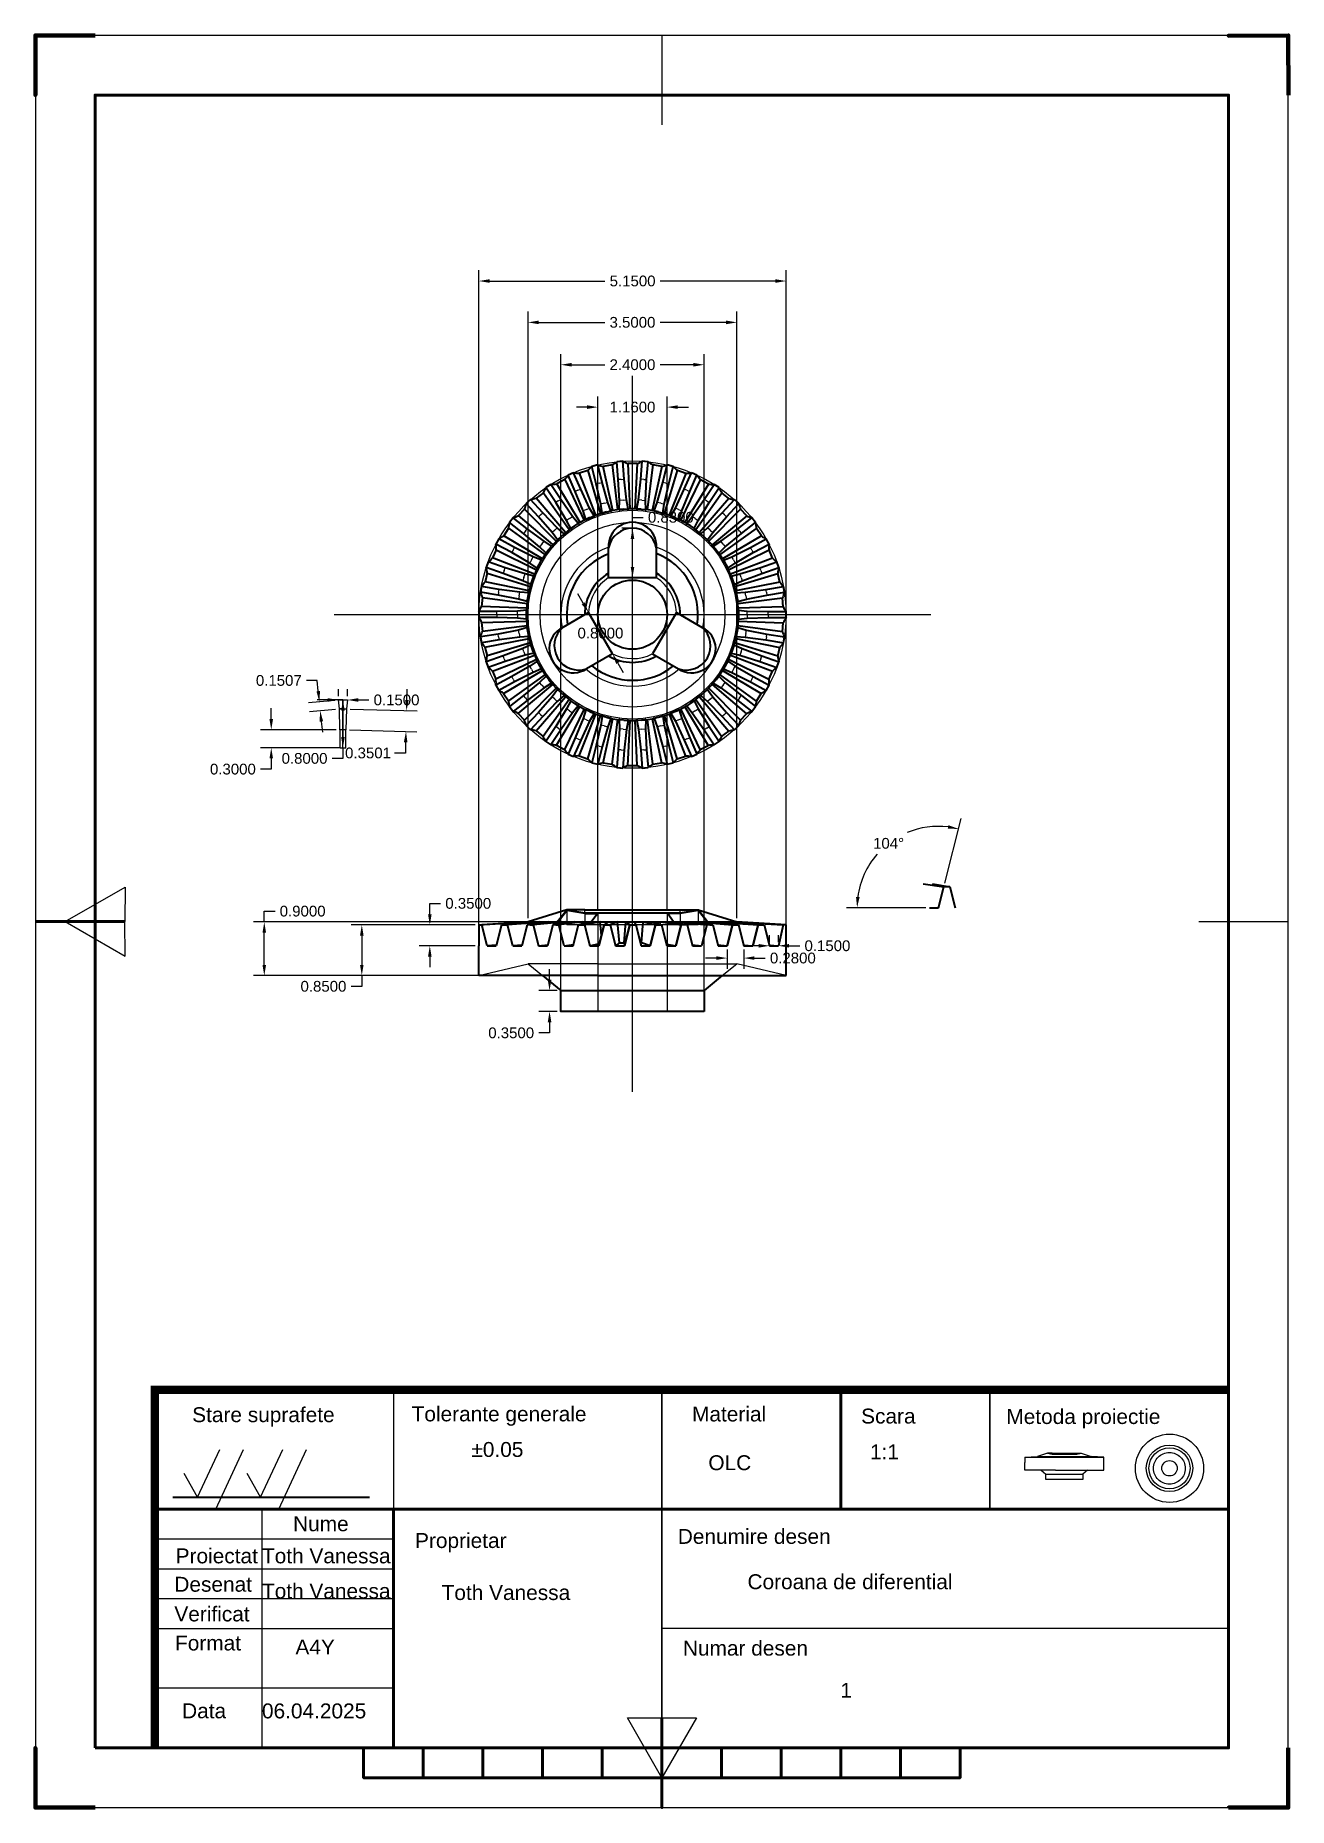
# Model space of a CAD drawing. Header units: millimetres. Extents: x 22 to 2328, y 8 to 857.
# Drawn here: x 2306.99 to 2328, y 827.01 to 856.71 of the extents above; entities outside this region: 1.
import ezdxf

# ---------------------------------------------------------------- set-up
doc = ezdxf.new("R2010")
doc.units = ezdxf.units.MM
doc.linetypes.add('ACAD_ISO10W100', pattern=[18, 12, -3, 0, -3])
doc.linetypes.add('DASHED', pattern=[19.05, 12.7, -6.35])
doc.styles.get("Standard").update_dxf_attribs({"font": 'Arial.ttf'})
doc.dimstyles.get("Standard").update_dxf_attribs({"dimtxt": 0.18, "dimasz": 0.18, "dimexe": 0.18, "dimexo": 0.0625, "dimgap": 0.09, "dimtad": 0, "dimtih": 1, "dimtoh": 1, "dimdec": 4, "dimzin": 0, "dimdsep": 46, "dimtxsty": 'Standard', "dimcen": 0.09, "dimadec": 0, "dimazin": 0, "dimtfac": 1, "dimtdec": 4, "dimtofl": 0, "dimtmove": 0, "dimatfit": 3, "dimfxl": 1, "dimtolj": 1, "dimtzin": 0, "dimarcsym": 0})

# ---------------------------------------------------------------- blocks, each defined once
blk = doc.blocks.new('*U6')
at = {"linetype": 'Continuous', "lineweight": 35, "transparency": 33554687}
for p, q in [((-2.55, 0.05), (-2.55, -0.05)), ((-2.25, 0.05), (-2.55, 0.05)), ((-1.9, 0.06), (-2.25, 0.05)), ((-1.75, 0.075), (-1.9, 0.06)), ((-1.75, -0.075), (-1.75, 0.075)), ((-2.25, -0.05), (-2.55, -0.05)), ((-1.9, -0.06), (-2.25, -0.05)), ((-1.75, -0.075), (-1.9, -0.06)), ((-1.75, 0), (-1.75, -0.075))]:
    blk.add_line(p, q, dxfattribs=at)
at = {"linetype": 'Continuous', "lineweight": 13, "transparency": 33554585}
for p, q in [((-2.25, 0), (-2.25, 0.05)), ((-1.9, 0), (-1.9, 0.06)), ((-2.25, 0), (-2.25, -0.05)), ((-1.9, 0), (-1.9, -0.06))]:
    blk.add_line(p, q, dxfattribs=at)
at = {"linetype": 'Continuous', "lineweight": 13, "transparency": 33554623}
for p, q in [((-1.75, 0.075), (-1.725, 0.075)), ((-1.75, -0.075), (-1.725, -0.075))]:
    blk.add_line(p, q, dxfattribs=at)
at = {"lineweight": 13, "transparency": 33554687}
for p, q in [((-2.55, -0.05), (-2.55, 0)), ((-2.55, 0), (-2.55, 0)), ((-2.25, -0.05), (-2.55, -0.05))]:
    blk.add_line(p, q, dxfattribs=at)
at = {"linetype": 'Continuous', "lineweight": 35, "transparency": 33554559}
for p, q in [((-2.503, -0.132), (-1.747, -0.107)), ((-1.741, -0.186), (-2.491, -0.282))]:
    blk.add_line(p, q, dxfattribs=at)
at = {"linetype": 'Continuous', "lineweight": 35, "transparency": 33554623}
blk.add_line((-2.503, -0.132), (-2.491, -0.282), dxfattribs=at)
at = {"lineweight": 35, "transparency": 33554687}
blk.add_line((-1.75, -0.075), (-1.738, -0.218), dxfattribs=at)
at = {"linetype": 'Continuous', "lineweight": 35, "transparency": 33554623}
for centre, radius, start, end in [((-2.981, -0.349), 0.525, 24.3688, 34.6978), ((-3.319, -0.048), 0.86, 337.6804, 344.222)]:
    blk.add_arc(centre, radius, start, end, dxfattribs=at)
blk = doc.blocks.new('*U7')
at = {"color": 0, "linetype": 'ByBlock', "lineweight": -2, "transparency": 16777216}
for p, rotation in [((2347.994, 855.024, -0.3), 284.2105263157881), ((2347.998, 855.025, -0.3), 274.7368421052618), ((2348.002, 855.025, -0.3), 265.2631578947355), ((2348.006, 855.024, -0.3), 255.7894736842092), ((2348.01, 855.023, -0.3), 246.315789473683), ((2347.986, 855.021, -0.3), 303.1578947368405), ((2347.99, 855.023, -0.3), 293.6842105263143), ((2348.014, 855.021, -0.3), 236.8421052631568), ((2348.017, 855.018, -0.3), 227.3684210526304), ((2347.983, 855.018, -0.3), 312.6315789473668), ((2348.02, 855.015, -0.3), 217.8947368421042), ((2347.98, 855.015, -0.3), 322.105263157893), ((2348.022, 855.012, -0.3), 208.4210526315779), ((2347.978, 855.012, -0.3), 331.5789473684193), ((2348.024, 855.008, -0.3), 198.9473684210517), ((2347.976, 855.008, -0.3), 341.0526315789456), ((2348.025, 855.004, -0.3), 189.4736842105254), ((2347.975, 855.004, -0.3), 350.5263157894718), ((2348.025, 855, -0.3), 180), ((2348.025, 854.996, -0.3), 170.526315789473), ((2347.975, 854.996, -0.3), 9.473684210526296), ((2348.024, 854.992, -0.3), 161.0526315789467), ((2347.976, 854.992, -0.3), 18.94736842105264), ((2348.022, 854.988, -0.3), 151.5789473684204), ((2347.978, 854.988, -0.3), 28.4210526315789), ((2348.02, 854.985, -0.3), 142.1052631578941), ((2347.98, 854.985, -0.3), 37.89473684210521), ((2348.017, 854.982, -0.3), 132.6315789473679), ((2347.983, 854.982, -0.3), 47.36842105263154), ((2348.014, 854.979, -0.3), 123.1578947368416), ((2347.986, 854.979, -0.3), 56.8421052631578), ((2347.99, 854.977, -0.3), 66.31578947368409), ((2347.994, 854.976, -0.3), 75.78947368421031), ((2348.002, 854.975, -0.3), 94.7368421052629), ((2348.006, 854.976, -0.3), 104.2105263157891), ((2348.01, 854.977, -0.3), 113.6842105263153), ((2347.998, 854.975, -0.3), 85.26315789473661)]:
    blk.add_blockref('*U6', p, dxfattribs=dict(at, rotation=rotation))
blk.add_blockref('*U6', (2347.975, 855, -0.3), dxfattribs=at)
blk = doc.blocks.new('*U8')
at = {"linetype": 'Continuous', "lineweight": 35, "transparency": 33554687}
for p, q in [((-0.4, -0.515), (-0.4, -0.015)), ((0.4, -0.515), (0.4, -0.015)), ((-0.4, -0.515), (0.4, -0.515))]:
    blk.add_line(p, q, dxfattribs=at)
for centre, radius, start, end in [((0, 0.013), 0.401, 355.9545, 184.0455), ((0, -0.092), 0.407, 10.9507, 169.0493), ((-0.012, -1.132), 1.089, 110.8968, 188.907), ((0, -1.135), 0.8, 120, 180)]:
    blk.add_arc(centre, radius, start, end, dxfattribs=at)
at = {"linetype": 'Continuous', "lineweight": 13, "transparency": 33554687}
blk.add_arc((0, -1.135), 0.738, 122.8285, 176.7509, dxfattribs=at)
blk = doc.blocks.new('*U9')
at = {"color": 0, "linetype": 'ByBlock', "lineweight": -2, "transparency": 16777216}
blk.add_blockref('*U8', (2318, 847.135), dxfattribs=at)
for p, rotation in [((2318.983, 845.433), 239.9999999999999), ((2317.017, 845.433), 120)]:
    blk.add_blockref('*U8', p, dxfattribs=dict(at, rotation=rotation))
blk = doc.blocks.new('*D28')
at = {"color": 0, "linetype": 'Continuous', "lineweight": -2, "transparency": 16777216}
for p, q in [((2314.425, 841.013), (2314.425, 852.771)), ((2319.575, 841.013), (2319.575, 852.771)), ((2314.605, 852.591), (2316.539, 852.591)), ((2319.395, 852.591), (2317.465, 852.591))]:
    blk.add_line(p, q, dxfattribs=at)
at = {"color": 0, "linetype": 'Continuous', "lineweight": 13, "transparency": 16777216}
for points in [[(2314.605, 852.621), (2314.605, 852.561), (2314.425, 852.591)], [(2319.395, 852.621), (2319.395, 852.561), (2319.575, 852.591)]]:
    blk.add_solid(points, dxfattribs=at)
at = {"layer": 'Defpoints', "color": 0, "linetype": 'Continuous', "lineweight": 13, "transparency": 16777216}
for p in [(2319.575, 852.591), (2314.425, 840.95), (2319.575, 840.95)]:
    blk.add_point(p, dxfattribs=at)
at = {"color": 0, "linetype": 'Continuous', "lineweight": 13, "transparency": 16777216, "insert": (2317.002, 852.591), "char_height": 0.18, "attachment_point": 5}
blk.add_mtext('\\A1;5.1500', dxfattribs=at)
blk = doc.blocks.new('*D29')
at = {"color": 0, "linetype": 'Continuous', "lineweight": -2, "transparency": 16777216}
for p, q in [((2315.8, 840.413), (2315.8, 851.368)), ((2318.2, 840.413), (2318.2, 851.368)), ((2315.98, 851.188), (2316.535, 851.188)), ((2318.02, 851.188), (2317.465, 851.188))]:
    blk.add_line(p, q, dxfattribs=at)
at = {"color": 0, "linetype": 'Continuous', "lineweight": 13, "transparency": 16777216}
for points in [[(2315.98, 851.218), (2315.98, 851.158), (2315.8, 851.188)], [(2318.02, 851.218), (2318.02, 851.158), (2318.2, 851.188)]]:
    blk.add_solid(points, dxfattribs=at)
at = {"layer": 'Defpoints', "color": 0, "linetype": 'Continuous', "lineweight": 13, "transparency": 16777216}
for p in [(2318.2, 851.188), (2315.8, 840.35), (2318.2, 840.35)]:
    blk.add_point(p, dxfattribs=at)
at = {"color": 0, "linetype": 'Continuous', "lineweight": 13, "transparency": 16777216, "insert": (2317, 851.188), "char_height": 0.18, "attachment_point": 5}
blk.add_mtext('\\A1;2.4000', dxfattribs=at)
blk = doc.blocks.new('*D30')
at = {"color": 0, "linetype": 'Continuous', "lineweight": -2, "transparency": 16777216}
for p, q in [((2315.61, 840.88), (2315.61, 841.06)), ((2315.738, 840.7), (2315.43, 840.7)), ((2315.738, 840.35), (2315.43, 840.35)), ((2315.61, 839.99), (2315.43, 839.99)), ((2315.61, 840.17), (2315.61, 839.99))]:
    blk.add_line(p, q, dxfattribs=at)
at = {"color": 0, "linetype": 'Continuous', "lineweight": 13, "transparency": 16777216}
for points in [[(2315.58, 840.88), (2315.64, 840.88), (2315.61, 840.7)], [(2315.58, 840.17), (2315.64, 840.17), (2315.61, 840.35)]]:
    blk.add_solid(points, dxfattribs=at)
at = {"layer": 'Defpoints', "color": 0, "linetype": 'Continuous', "lineweight": 13, "transparency": 16777216}
for p in [(2315.8, 840.7), (2315.61, 840.35), (2315.8, 840.35)]:
    blk.add_point(p, dxfattribs=at)
at = {"color": 0, "linetype": 'Continuous', "lineweight": 13, "transparency": 16777216, "insert": (2314.967, 839.99), "char_height": 0.18, "attachment_point": 5}
blk.add_mtext('\\A1;0.3500', dxfattribs=at)
blk = doc.blocks.new('*D32')
at = {"color": 0, "linetype": 'Continuous', "lineweight": -2, "transparency": 16777216}
for p, q in [((2314.363, 841.8), (2312.283, 841.8)), ((2312.463, 841.62), (2312.463, 841.13)), ((2314.363, 840.95), (2312.283, 840.95)), ((2312.463, 840.95), (2312.463, 840.77)), ((2312.463, 840.77), (2312.283, 840.77))]:
    blk.add_line(p, q, dxfattribs=at)
at = {"color": 0, "linetype": 'Continuous', "lineweight": 13, "transparency": 16777216}
for points in [[(2312.433, 841.62), (2312.493, 841.62), (2312.463, 841.8)], [(2312.433, 841.13), (2312.493, 841.13), (2312.463, 840.95)]]:
    blk.add_solid(points, dxfattribs=at)
at = {"layer": 'Defpoints', "color": 0, "linetype": 'Continuous', "lineweight": 13, "transparency": 16777216}
for p in [(2314.425, 841.8), (2312.463, 840.95), (2314.425, 840.95)]:
    blk.add_point(p, dxfattribs=at)
at = {"color": 0, "linetype": 'Continuous', "lineweight": 13, "transparency": 16777216, "insert": (2311.82, 840.77), "char_height": 0.18, "attachment_point": 5}
blk.add_mtext('\\A1;0.8500', dxfattribs=at)
blk = doc.blocks.new('*D33')
at = {"color": 0, "linetype": 'Continuous', "lineweight": -2, "transparency": 16777216}
for p, q in [((2310.828, 841.85), (2310.828, 842.03)), ((2310.828, 842.03), (2311.008, 842.03)), ((2316.358, 841.85), (2310.648, 841.85)), ((2310.828, 841.13), (2310.828, 841.67)), ((2316.358, 840.95), (2310.648, 840.95))]:
    blk.add_line(p, q, dxfattribs=at)
at = {"color": 0, "linetype": 'Continuous', "lineweight": 13, "transparency": 16777216}
for points in [[(2310.798, 841.67), (2310.858, 841.67), (2310.828, 841.85)], [(2310.798, 841.13), (2310.858, 841.13), (2310.828, 840.95)]]:
    blk.add_solid(points, dxfattribs=at)
at = {"layer": 'Defpoints', "color": 0, "linetype": 'Continuous', "lineweight": 13, "transparency": 16777216}
for p in [(2310.828, 841.85), (2316.42, 841.85), (2316.42, 840.95)]:
    blk.add_point(p, dxfattribs=at)
at = {"color": 0, "linetype": 'Continuous', "lineweight": 13, "transparency": 16777216, "insert": (2311.471, 842.03), "char_height": 0.18, "attachment_point": 5}
blk.add_mtext('\\A1;0.9000', dxfattribs=at)
blk = doc.blocks.new('*D34')
at = {"color": 0, "linetype": 'Continuous', "lineweight": -2, "transparency": 16777216}
for p, q in [((2316.42, 842.063), (2316.42, 850.658)), ((2317.58, 842.063), (2317.58, 850.658)), ((2316.24, 850.478), (2316.06, 850.478)), ((2317.76, 850.478), (2317.94, 850.478))]:
    blk.add_line(p, q, dxfattribs=at)
at = {"color": 0, "linetype": 'Continuous', "lineweight": 13, "transparency": 16777216}
for points in [[(2316.24, 850.508), (2316.24, 850.448), (2316.42, 850.478)], [(2317.76, 850.508), (2317.76, 850.448), (2317.58, 850.478)]]:
    blk.add_solid(points, dxfattribs=at)
at = {"layer": 'Defpoints', "color": 0, "linetype": 'Continuous', "lineweight": 13, "transparency": 16777216}
for p in [(2317.58, 850.478), (2316.42, 842), (2317.58, 842)]:
    blk.add_point(p, dxfattribs=at)
at = {"color": 0, "linetype": 'Continuous', "lineweight": 13, "transparency": 16777216, "insert": (2317, 850.478), "char_height": 0.18, "attachment_point": 5}
blk.add_mtext('\\A1;1.1600', dxfattribs=at)
blk = doc.blocks.new('*D47')
at = {"color": 0, "linetype": 'Continuous', "lineweight": -2, "transparency": 16777216}
for p, q in [((2315.25, 841.913), (2315.25, 852.078)), ((2315.43, 851.898), (2316.537, 851.898)), ((2318.57, 851.898), (2317.463, 851.898)), ((2318.75, 841.913), (2318.75, 852.078))]:
    blk.add_line(p, q, dxfattribs=at)
at = {"color": 0, "linetype": 'Continuous', "lineweight": 13, "transparency": 16777216}
for points in [[(2315.43, 851.928), (2315.43, 851.868), (2315.25, 851.898)], [(2318.57, 851.928), (2318.57, 851.868), (2318.75, 851.898)]]:
    blk.add_solid(points, dxfattribs=at)
at = {"layer": 'Defpoints', "color": 0, "linetype": 'Continuous', "lineweight": 13, "transparency": 16777216}
for p in [(2318.75, 851.898), (2315.25, 841.85), (2318.75, 841.85)]:
    blk.add_point(p, dxfattribs=at)
at = {"color": 0, "linetype": 'Continuous', "lineweight": 13, "transparency": 16777216, "insert": (2317, 851.898), "char_height": 0.18, "attachment_point": 5}
blk.add_mtext('\\A1;3.5000', dxfattribs=at)
blk = doc.blocks.new('*D48')
at = {"color": 0, "linetype": 'Continuous', "lineweight": -2, "transparency": 16777216}
for p, q in [((2319.115, 841.45), (2318.935, 841.45)), ((2319.295, 841.513), (2319.295, 841.63)), ((2319.445, 841.513), (2319.445, 841.63)), ((2319.625, 841.45), (2319.805, 841.45))]:
    blk.add_line(p, q, dxfattribs=at)
at = {"color": 0, "linetype": 'Continuous', "lineweight": 13, "transparency": 16777216}
for points in [[(2319.115, 841.48), (2319.115, 841.42), (2319.295, 841.45)], [(2319.625, 841.48), (2319.625, 841.42), (2319.445, 841.45)]]:
    blk.add_solid(points, dxfattribs=at)
at = {"layer": 'Defpoints', "color": 0, "linetype": 'Continuous', "lineweight": 13, "transparency": 16777216}
for p in [(2319.295, 841.45), (2319.445, 841.45), (2319.445, 841.45)]:
    blk.add_point(p, dxfattribs=at)
at = {"color": 0, "linetype": 'Continuous', "lineweight": 13, "transparency": 16777216, "insert": (2320.268, 841.45), "char_height": 0.18, "attachment_point": 5}
blk.add_mtext('\\A1;0.1500', dxfattribs=at)
blk = doc.blocks.new('*D50')
at = {"color": 0, "linetype": 'Continuous', "lineweight": -2, "transparency": 16777216}
for p, q in [((2318.405, 841.244), (2318.225, 841.244)), ((2318.585, 841.388), (2318.585, 841.064)), ((2318.865, 841.388), (2318.865, 841.064)), ((2319.045, 841.244), (2319.225, 841.244))]:
    blk.add_line(p, q, dxfattribs=at)
at = {"color": 0, "linetype": 'Continuous', "lineweight": 13, "transparency": 16777216}
for points in [[(2318.405, 841.274), (2318.405, 841.214), (2318.585, 841.244)], [(2319.045, 841.274), (2319.045, 841.214), (2318.865, 841.244)]]:
    blk.add_solid(points, dxfattribs=at)
at = {"layer": 'Defpoints', "color": 0, "linetype": 'Continuous', "lineweight": 13, "transparency": 16777216}
for p in [(2318.585, 841.45), (2318.865, 841.45), (2318.865, 841.244)]:
    blk.add_point(p, dxfattribs=at)
at = {"color": 0, "linetype": 'Continuous', "lineweight": 13, "transparency": 16777216, "insert": (2319.688, 841.244), "char_height": 0.18, "attachment_point": 5}
blk.add_mtext('\\A1;0.2800', dxfattribs=at)
blk = doc.blocks.new('*D51')
at = {"color": 0, "linetype": 'Continuous', "lineweight": -2, "transparency": 16777216}
for p, q in [((2313.603, 841.98), (2313.603, 842.16)), ((2313.603, 842.16), (2313.783, 842.16)), ((2314.363, 841.8), (2313.423, 841.8)), ((2314.363, 841.45), (2313.423, 841.45)), ((2313.603, 841.27), (2313.603, 841.09))]:
    blk.add_line(p, q, dxfattribs=at)
at = {"color": 0, "linetype": 'Continuous', "lineweight": 13, "transparency": 16777216}
for points in [[(2313.573, 841.98), (2313.633, 841.98), (2313.603, 841.8)], [(2313.573, 841.27), (2313.633, 841.27), (2313.603, 841.45)]]:
    blk.add_solid(points, dxfattribs=at)
at = {"layer": 'Defpoints', "color": 0, "linetype": 'Continuous', "lineweight": 13, "transparency": 16777216}
for p in [(2313.603, 841.8), (2314.425, 841.8), (2314.425, 841.45)]:
    blk.add_point(p, dxfattribs=at)
at = {"color": 0, "linetype": 'Continuous', "lineweight": 13, "transparency": 16777216, "insert": (2314.247, 842.16), "char_height": 0.18, "attachment_point": 5}
blk.add_mtext('\\A1;0.3500', dxfattribs=at)
blk = doc.blocks.new('*D59')
at = {"color": 0, "linetype": 'Continuous', "lineweight": -2, "transparency": 16777216}
for p, q in [((2322.233, 842.499), (2322.512, 843.583)), ((2321.915, 842.089), (2320.585, 842.089))]:
    blk.add_line(p, q, dxfattribs=at)
for start, end in [(83.1519, 112.5217), (138.9439, 172.4273)]:
    blk.add_arc((2322.128, 842.089), 1.363, start, end, dxfattribs=at)
at = {"color": 0, "linetype": 'Continuous', "lineweight": 13, "transparency": 16777216}
for points in [[(2322.296, 843.471), (2322.285, 843.412), (2322.467, 843.409)], [(2320.807, 842.266), (2320.747, 842.27), (2320.765, 842.089)]]:
    blk.add_solid(points, dxfattribs=at)
at = {"layer": 'Defpoints', "color": 0, "linetype": 'Continuous', "lineweight": 13, "transparency": 16777216}
for p in [(2321.653, 843.366), (2322.218, 842.439, -5.778), (2321.978, 842.089), (2322.128, 842.089), (2322.128, 842.089)]:
    blk.add_point(p, dxfattribs=at)
at = {"color": 0, "linetype": 'Continuous', "lineweight": 13, "transparency": 16777216, "insert": (2321.293, 843.166), "char_height": 0.18, "attachment_point": 5}
blk.add_mtext('\\A1;104°', dxfattribs=at)
blk = doc.blocks.new('*D60')
at = {"color": 0, "linetype": 'Continuous', "lineweight": -2, "transparency": 16777216}
for p, q in [((2316.173, 847.192), (2316.083, 847.348)), ((2316.209, 847.005), (2316.107, 846.946)), ((2316.609, 846.312), (2316.507, 846.254)), ((2316.753, 846.188), (2316.843, 846.032))]:
    blk.add_line(p, q, dxfattribs=at)
at = {"color": 0, "linetype": 'Continuous', "lineweight": 13, "transparency": 16777216}
for points in [[(2316.199, 847.207), (2316.147, 847.177), (2316.263, 847.036)], [(2316.779, 846.203), (2316.727, 846.173), (2316.663, 846.344)]]:
    blk.add_solid(points, dxfattribs=at)
at = {"layer": 'Defpoints', "color": 0, "linetype": 'Continuous', "lineweight": 13, "transparency": 16777216}
for p in [(2316.263, 847.036), (2316.263, 847.036), (2316.663, 846.344)]:
    blk.add_point(p, dxfattribs=at)
at = {"color": 0, "linetype": 'Continuous', "lineweight": 13, "transparency": 16777216, "insert": (2316.463, 846.69), "char_height": 0.18, "attachment_point": 5}
blk.add_mtext('\\A1;0.8000', dxfattribs=at)
blk = doc.blocks.new('*D61')
at = {"color": 0, "linetype": 'Continuous', "lineweight": -2, "transparency": 16777216}
for p, q in [((2317, 848.45), (2317, 848.63)), ((2317, 848.63), (2317.18, 848.63)), ((2316.937, 848.45), (2316.82, 848.45)), ((2317, 847.8), (2317, 848.27)), ((2316.937, 847.62), (2316.82, 847.62))]:
    blk.add_line(p, q, dxfattribs=at)
at = {"color": 0, "linetype": 'Continuous', "lineweight": 13, "transparency": 16777216}
for points in [[(2316.97, 848.27), (2317.03, 848.27), (2317, 848.45)], [(2316.97, 847.8), (2317.03, 847.8), (2317, 847.62)]]:
    blk.add_solid(points, dxfattribs=at)
at = {"layer": 'Defpoints', "color": 0, "linetype": 'Continuous', "lineweight": 13, "transparency": 16777216}
for p in [(2317, 848.45), (2317, 848.45), (2317, 847.62)]:
    blk.add_point(p, dxfattribs=at)
at = {"color": 0, "linetype": 'Continuous', "lineweight": 13, "transparency": 16777216, "insert": (2317.643, 848.63), "char_height": 0.18, "attachment_point": 5}
blk.add_mtext('\\A1;0.8300', dxfattribs=at)
blk = doc.blocks.new('*D64')
at = {"color": 0, "linetype": 'Continuous', "lineweight": -2, "transparency": 16777216}
for p, q in [((2311.892, 845.57), (2311.712, 845.57)), ((2312.072, 845.632), (2312.072, 845.75)), ((2312.222, 845.632), (2312.222, 845.75)), ((2312.402, 845.57), (2312.582, 845.57))]:
    blk.add_line(p, q, dxfattribs=at)
at = {"color": 0, "linetype": 'Continuous', "lineweight": 13, "transparency": 16777216}
for points in [[(2311.892, 845.6), (2311.892, 845.54), (2312.072, 845.57)], [(2312.402, 845.6), (2312.402, 845.54), (2312.222, 845.57)]]:
    blk.add_solid(points, dxfattribs=at)
at = {"layer": 'Defpoints', "color": 0, "linetype": 'Continuous', "lineweight": 13, "transparency": 16777216}
for p in [(2312.072, 845.57), (2312.222, 845.57), (2312.222, 845.57)]:
    blk.add_point(p, dxfattribs=at)
at = {"color": 0, "linetype": 'Continuous', "lineweight": 13, "transparency": 16777216, "insert": (2313.045, 845.57), "char_height": 0.18, "attachment_point": 5}
blk.add_mtext('\\A1;0.1500', dxfattribs=at)
blk = doc.blocks.new('*D65')
at = {"color": 0, "linetype": 'Continuous', "lineweight": -2, "transparency": 16777216}
for p, q in [((2312.084, 845.57), (2311.967, 845.57)), ((2312.147, 845.39), (2312.147, 844.95)), ((2312.084, 844.77), (2311.967, 844.77)), ((2312.147, 844.77), (2312.147, 844.59)), ((2312.147, 844.59), (2311.967, 844.59))]:
    blk.add_line(p, q, dxfattribs=at)
at = {"color": 0, "linetype": 'Continuous', "lineweight": 13, "transparency": 16777216}
for points in [[(2312.117, 845.39), (2312.177, 845.39), (2312.147, 845.57)], [(2312.117, 844.95), (2312.177, 844.95), (2312.147, 844.77)]]:
    blk.add_solid(points, dxfattribs=at)
at = {"layer": 'Defpoints', "color": 0, "linetype": 'Continuous', "lineweight": 13, "transparency": 16777216}
for p in [(2312.147, 845.57), (2312.147, 844.77), (2312.147, 844.77)]:
    blk.add_point(p, dxfattribs=at)
at = {"color": 0, "linetype": 'Continuous', "lineweight": 13, "transparency": 16777216, "insert": (2311.503, 844.59), "char_height": 0.18, "attachment_point": 5}
blk.add_mtext('\\A1;0.8000', dxfattribs=at)
blk = doc.blocks.new('*D66')
at = {"color": 0, "linetype": 'Continuous', "lineweight": -2, "transparency": 16777216}
for p, q in [((2311.716, 845.896), (2311.536, 845.896)), ((2311.734, 845.717), (2311.716, 845.896)), ((2312.009, 845.563), (2311.572, 845.52)), ((2312.024, 845.413), (2311.587, 845.37)), ((2311.784, 845.209), (2311.802, 845.029))]:
    blk.add_line(p, q, dxfattribs=at)
at = {"color": 0, "linetype": 'Continuous', "lineweight": 13, "transparency": 16777216}
for points in [[(2311.763, 845.72), (2311.704, 845.714), (2311.751, 845.538)], [(2311.814, 845.212), (2311.754, 845.206), (2311.766, 845.388)]]:
    blk.add_solid(points, dxfattribs=at)
at = {"layer": 'Defpoints', "color": 0, "linetype": 'Continuous', "lineweight": 13, "transparency": 16777216}
for p in [(2312.072, 845.57), (2311.751, 845.538), (2312.087, 845.42)]:
    blk.add_point(p, dxfattribs=at)
at = {"color": 0, "linetype": 'Continuous', "lineweight": 13, "transparency": 16777216, "insert": (2311.072, 845.896), "char_height": 0.18, "attachment_point": 5}
blk.add_mtext('\\A1;0.1507', dxfattribs=at)
blk = doc.blocks.new('*D67')
at = {"color": 0, "linetype": 'Continuous', "lineweight": -2, "transparency": 16777216}
for p, q in [((2313.219, 845.571), (2313.224, 845.751)), ((2312.269, 845.418), (2313.393, 845.386)), ((2312.259, 845.068), (2313.383, 845.036)), ((2313.193, 844.681), (2313.013, 844.681)), ((2313.198, 844.861), (2313.193, 844.681))]:
    blk.add_line(p, q, dxfattribs=at)
at = {"color": 0, "linetype": 'Continuous', "lineweight": 13, "transparency": 16777216}
for points in [[(2313.189, 845.572), (2313.249, 845.57), (2313.213, 845.391)], [(2313.168, 844.862), (2313.228, 844.86), (2313.203, 845.041)]]:
    blk.add_solid(points, dxfattribs=at)
at = {"layer": 'Defpoints', "color": 0, "linetype": 'Continuous', "lineweight": 13, "transparency": 16777216}
for p in [(2312.207, 845.42), (2312.197, 845.07), (2313.203, 845.041)]:
    blk.add_point(p, dxfattribs=at)
at = {"color": 0, "linetype": 'Continuous', "lineweight": 13, "transparency": 16777216, "insert": (2312.567, 844.681), "char_height": 0.18, "attachment_point": 5}
blk.add_mtext('\\A1;0.3501', dxfattribs=at)
blk = doc.blocks.new('*D68')
at = {"color": 0, "linetype": 'Continuous', "lineweight": -2, "transparency": 16777216}
for p, q in [((2310.945, 845.25), (2310.945, 845.43)), ((2312.034, 845.07), (2310.765, 845.07)), ((2312.034, 844.77), (2310.765, 844.77)), ((2310.945, 844.41), (2310.765, 844.41)), ((2310.945, 844.59), (2310.945, 844.41))]:
    blk.add_line(p, q, dxfattribs=at)
at = {"color": 0, "linetype": 'Continuous', "lineweight": 13, "transparency": 16777216}
for points in [[(2310.915, 845.25), (2310.975, 845.25), (2310.945, 845.07)], [(2310.915, 844.59), (2310.975, 844.59), (2310.945, 844.77)]]:
    blk.add_solid(points, dxfattribs=at)
at = {"layer": 'Defpoints', "color": 0, "linetype": 'Continuous', "lineweight": 13, "transparency": 16777216}
for p in [(2312.097, 845.07), (2310.945, 844.77), (2312.097, 844.77)]:
    blk.add_point(p, dxfattribs=at)
at = {"color": 0, "linetype": 'Continuous', "lineweight": 13, "transparency": 16777216, "insert": (2310.302, 844.41), "char_height": 0.18, "attachment_point": 5}
blk.add_mtext('\\A1;0.3000', dxfattribs=at)
blk = doc.blocks.new('A$C636594c2')
at = {"color": 0, "linetype": 'Continuous', "lineweight": 0, "transparency": 33554687}
blk.add_circle((24.339, 10.333), 2.6, dxfattribs=at)

msp = doc.modelspace()

# ---------------------------------------------------------------- linework, layer by layer
at = {"linetype": 'ACAD_ISO10W100', "lineweight": 13, "transparency": 33554636}
for p, q in [((2317, 839), (2317, 853.28379)), ((2312, 847), (2322, 847))]:
    msp.add_line(p, q, dxfattribs=at)
at = {"lineweight": 13, "transparency": 33554687}
for p, q in [((2317.4, 848.70367), (2317.4, 848.71486)), ((2317, 842), (2316.2, 842)), ((2317, 842), (2316.42, 842)), ((2316.42, 842), (2317.58, 842)), ((2315.88, 841.85), (2315.88, 841.85)), ((2316.095, 841.8), (2316.005, 841.45)), ((2316.17, 841.85), (2316.31, 841.85)), ((2316.17274, 841.81808), (2316.17, 841.85)), ((2316.955, 841.8), (2316.88571, 841.8)), ((2316.89, 841.85), (2317.04, 841.85)), ((2317.04, 841.85), (2317.18, 841.85)), ((2317.385, 841.8), (2317.055, 841.8)), ((2317.18, 841.85), (2317.33, 841.85)), ((2317.33, 841.85), (2317.47, 841.85)), ((2317.8, 841.8), (2317.485, 841.8)), ((2317.8, 841.85), (2317.91, 841.85)), ((2317.865, 841.8), (2317.815, 841.8)), ((2317.815, 841.8), (2317.915, 841.8)), ((2318.2, 841.85), (2318.25, 841.85))]:
    msp.add_line(p, q, dxfattribs=at)
at = {"lineweight": 13, "transparency": 33554587}
for p, q in [((2315.49753, 846.10274), (2315.49662, 846.10113)), ((2315.49662, 846.10113), (2315.49849, 846.10113)), ((2318.50151, 846.10113), (2318.50338, 846.10113)), ((2318.50338, 846.10113), (2318.50247, 846.10274))]:
    msp.add_line(p, q, dxfattribs=at)
at = {"linetype": 'Continuous', "lineweight": 13, "transparency": 33554687}
for p, q in [((2312.14653, 845.56969), (2312.07153, 845.56969)), ((2312.07153, 845.56969), (2312.22153, 845.56969)), ((2312.08653, 845.41969), (2312.07153, 845.56969)), ((2312.07153, 845.56969), (2312.22153, 845.56969)), ((2312.14653, 844.76969), (2312.14653, 845.56969)), ((2312.14653, 845.56969), (2312.14653, 845.41969)), ((2312.22153, 845.56969), (2312.20653, 845.41969)), ((2312.14653, 845.41969), (2312.08653, 845.41969)), ((2312.08653, 845.41969), (2312.20653, 845.41969)), ((2312.09653, 845.06969), (2312.08653, 845.41969)), ((2312.20653, 845.41969), (2312.19653, 845.06969)), ((2312.19653, 845.06969), (2312.09653, 845.06969)), ((2312.09653, 845.06969), (2312.09653, 844.76969)), ((2312.19653, 845.06969), (2312.09653, 845.06969)), ((2312.19653, 844.76969), (2312.19653, 845.06969)), ((2312.09653, 844.76969), (2312.19653, 844.76969)), ((2312.09653, 844.76969), (2312.14653, 844.76969)), ((2314.425, 841.45), (2314.425, 841.8)), ((2318.04863, 841.83407), (2318.05, 841.85)), ((2318.1, 841.85), (2318.2, 841.85)), ((2309.71044, 832.20717), (2310.08413, 833.00717)), ((2310.01508, 832.00717), (2310.48218, 833.00717)), ((2310.76651, 832.20721), (2311.14019, 833.00721)), ((2311.07114, 832.00721), (2311.53824, 833.00721)), ((2309.71044, 832.20717), (2309.48298, 832.60717)), ((2310.76651, 832.20721), (2310.53904, 832.60721)), ((2308.99231, 832.00717), (2308.99231, 832.20717)), ((2309.29614, 832.20717), (2309.71044, 832.20717)), ((2312.99231, 832.20717), (2312.99231, 832.00717)), ((2308.99231, 832.00717), (2310.99231, 832.00717)), ((2310.78941, 832.00717), (2310.78941, 828.00717))]:
    msp.add_line(p, q, dxfattribs=at)
at = {"linetype": 'Continuous', "lineweight": 35, "transparency": 33554687}
for p, q in [((2321.87275, 842.4888), (2322.21775, 842.4388)), ((2322.02275, 842.4888), (2322.31775, 842.4388)), ((2322.12775, 842.0888), (2322.21775, 842.4388)), ((2322.31775, 842.4388), (2322.21775, 842.4388)), ((2322.31775, 842.4388), (2322.40775, 842.0888)), ((2315.9, 842.05), (2315.25, 841.85)), ((2315.74, 841.85), (2315.9, 842.05)), ((2315.75, 841.85), (2315.9, 842.04)), ((2315.9, 842.05), (2316.2, 842)), ((2316.2, 842.05), (2315.9, 842.05)), ((2316.2, 841.99), (2315.9, 842.04)), ((2316.2, 842.05), (2317.8, 842.05)), ((2316.2, 842), (2317.8, 842)), ((2316.31, 841.85), (2316.42, 842)), ((2317.69, 841.85), (2317.58, 842)), ((2317.8, 842), (2318.1, 842.05)), ((2317.8, 842.05), (2318.1, 842.05)), ((2318.1, 842.04), (2317.8, 841.99)), ((2318.1, 842.05), (2318.75, 841.85)), ((2318.1, 842.05), (2318.10956, 842.04706)), ((2318.26, 841.85), (2318.1, 842.05)), ((2318.25, 841.85), (2318.1, 842.04)), ((2321.97775, 842.0888), (2322.12775, 842.0888)), ((2314.425, 841.8), (2315.25, 841.85)), ((2314.425, 841.8), (2314.475, 841.8)), ((2314.425, 841.8), (2314.425, 841.45)), ((2315.3, 841.85), (2314.475, 841.8)), ((2314.565, 841.45), (2314.475, 841.8)), ((2314.805, 841.8), (2314.715, 841.45)), ((2315.44, 841.85), (2314.805, 841.8)), ((2314.805, 841.8), (2314.905, 841.8)), ((2315.59, 841.85), (2314.905, 841.8)), ((2314.995, 841.45), (2314.905, 841.8)), ((2315.235, 841.8), (2315.145, 841.45)), ((2315.73, 841.85), (2315.235, 841.8)), ((2315.285, 841.8), (2315.235, 841.8)), ((2315.25, 841.85), (2318.75, 841.85)), ((2315.285, 841.8), (2315.335, 841.8)), ((2315.3, 841.85), (2315.44, 841.85)), ((2315.30094, 841.83905), (2315.3, 841.85)), ((2315.88, 841.85), (2315.335, 841.8)), ((2315.335, 841.8), (2315.425, 841.45)), ((2315.665, 841.8), (2315.575, 841.45)), ((2315.59, 841.85), (2315.73, 841.85)), ((2315.5912, 841.83598), (2315.59, 841.85)), ((2316.02, 841.85), (2315.665, 841.8)), ((2315.715, 841.8), (2315.665, 841.8)), ((2315.715, 841.8), (2315.765, 841.8)), ((2316.17, 841.85), (2315.765, 841.8)), ((2315.855, 841.45), (2315.765, 841.8)), ((2315.88167, 841.83052), (2315.88, 841.85)), ((2316.005, 841.45), (2316.095, 841.8)), ((2316.31, 841.85), (2316.095, 841.8)), ((2316.095, 841.8), (2316.195, 841.8)), ((2316.17274, 841.81808), (2316.17, 841.85)), ((2316.46, 841.85), (2316.195, 841.8)), ((2316.195, 841.8), (2316.285, 841.45)), ((2316.2, 841.99), (2316.41267, 841.99)), ((2316.525, 841.8), (2316.435, 841.45)), ((2316.435, 841.45), (2316.525, 841.8)), ((2316.47946, 841.62292), (2316.46, 841.85)), ((2316.6, 841.85), (2316.525, 841.8)), ((2316.525, 841.8), (2316.625, 841.8)), ((2316.75, 841.85), (2316.625, 841.8)), ((2316.625, 841.8), (2316.715, 841.45)), ((2316.78, 841.5), (2316.75, 841.85)), ((2316.86, 841.5), (2316.89, 841.85)), ((2316.955, 841.8), (2316.865, 841.45)), ((2316.865, 841.45), (2316.955, 841.8)), ((2316.89, 841.85), (2316.955, 841.8)), ((2316.955, 841.8), (2317.055, 841.8)), ((2317.055, 841.8), (2317.04, 841.85)), ((2317.055, 841.8), (2317.145, 841.45)), ((2317.15, 841.5), (2317.18, 841.85)), ((2317.18, 841.85), (2317.385, 841.8)), ((2317.385, 841.8), (2317.295, 841.45)), ((2317.295, 841.45), (2317.385, 841.8)), ((2317.33, 841.85), (2317.485, 841.8)), ((2317.385, 841.8), (2317.485, 841.8)), ((2317.46623, 841.80605), (2317.47, 841.85)), ((2317.47, 841.85), (2317.815, 841.8)), ((2317.485, 841.8), (2317.575, 841.45)), ((2317.8, 841.99), (2317.58733, 841.99)), ((2317.62, 841.85), (2317.915, 841.8)), ((2317.815, 841.8), (2317.725, 841.45)), ((2317.725, 841.45), (2317.815, 841.8)), ((2317.758, 841.82661), (2317.76, 841.85)), ((2317.76, 841.85), (2318.245, 841.8)), ((2317.915, 841.8), (2317.815, 841.8)), ((2317.91, 841.85), (2318.345, 841.8)), ((2317.915, 841.8), (2318.005, 841.45)), ((2318.05, 841.85), (2318.675, 841.8)), ((2318.245, 841.8), (2318.155, 841.45)), ((2318.2, 841.85), (2318.775, 841.8)), ((2318.295, 841.8), (2318.245, 841.8)), ((2318.295, 841.8), (2318.345, 841.8)), ((2318.33896, 841.83792), (2318.34, 841.85)), ((2318.34, 841.85), (2319.105, 841.8)), ((2318.345, 841.8), (2318.435, 841.45)), ((2318.49, 841.85), (2319.205, 841.8)), ((2318.49, 841.85), (2318.63, 841.85)), ((2318.675, 841.8), (2318.585, 841.45)), ((2318.585, 841.45), (2318.675, 841.8)), ((2318.63, 841.85), (2319.5252, 841.8)), ((2318.675, 841.8), (2318.775, 841.8)), ((2318.74981, 841.84331), (2318.75, 841.85)), ((2319.5742, 841.8), (2318.75, 841.85)), ((2318.775, 841.8), (2318.865, 841.45)), ((2319.105, 841.8), (2319.015, 841.45)), ((2319.015, 841.45), (2319.105, 841.8)), ((2319.155, 841.8), (2319.105, 841.8)), ((2319.105, 841.8), (2319.205, 841.8)), ((2319.205, 841.8), (2319.295, 841.45)), ((2319.5252, 841.8), (2319.445, 841.45)), ((2319.5742, 841.8), (2319.5252, 841.8)), ((2319.575, 840.95), (2319.5742, 841.8)), ((2314.425, 840.95), (2314.425, 841.45)), ((2314.71767, 841.46039), (2314.565, 841.45)), ((2314.565, 841.45), (2314.715, 841.45)), ((2315.14838, 841.46314), (2314.995, 841.45)), ((2314.995, 841.45), (2315.145, 841.45)), ((2315.425, 841.45), (2315.57908, 841.46589)), ((2315.425, 841.45), (2315.575, 841.45)), ((2315.855, 841.45), (2316.01081, 841.47258)), ((2315.855, 841.45), (2316.005, 841.45)), ((2316.285, 841.45), (2316.44504, 841.48903)), ((2316.285, 841.45), (2316.435, 841.45)), ((2316.78, 841.5), (2316.715, 841.45)), ((2316.715, 841.45), (2316.865, 841.45)), ((2316.78, 841.5), (2316.86, 841.5)), ((2316.86, 841.5), (2316.865, 841.45)), ((2317.13214, 841.5), (2317.15, 841.5)), ((2317.145, 841.45), (2317.295, 841.45)), ((2317.295, 841.45), (2317.15, 841.5)), ((2317.56791, 841.47756), (2317.725, 841.45)), ((2317.575, 841.45), (2317.725, 841.45)), ((2318.00032, 841.4682), (2318.155, 841.45)), ((2318.005, 841.45), (2318.155, 841.45)), ((2318.43151, 841.46358), (2318.585, 841.45)), ((2318.435, 841.45), (2318.585, 841.45)), ((2318.86221, 841.46084), (2319.015, 841.45)), ((2318.865, 841.45), (2319.015, 841.45)), ((2319.29221, 841.46084), (2319.445, 841.45)), ((2319.295, 841.45), (2319.445, 841.45)), ((2316.42, 840.95), (2314.425, 840.95)), ((2315.49444, 840.95), (2315.8, 840.7)), ((2316.42, 840.95), (2319.575, 840.95)), ((2318.50556, 840.95), (2318.2, 840.7)), ((2309.29614, 832.20717), (2312.59431, 832.20717))]:
    msp.add_line(p, q, dxfattribs=at)
at = {"linetype": 'DASHED', "lineweight": 13, "transparency": 33554687}
for p, q in [((2315.9, 842.04), (2315.9, 841.8)), ((2316.2, 842), (2316.2, 842.05)), ((2316.42, 842), (2316.42, 840.35)), ((2317.58, 842), (2317.58, 840.35)), ((2317.8, 842), (2317.8, 842.05)), ((2318.1, 842.04), (2318.1, 841.8)), ((2316.095, 841.8), (2315.9, 841.8)), ((2316.525, 841.8), (2316.195, 841.8)), ((2316.2, 841.99), (2316.2, 841.8)), ((2316.525, 841.8), (2316.625, 841.8)), ((2316.955, 841.8), (2316.625, 841.8)), ((2316.955, 841.8), (2317.055, 841.8)), ((2317.385, 841.8), (2317.055, 841.8)), ((2317.385, 841.8), (2317.485, 841.8)), ((2318.1, 841.8), (2317.485, 841.8)), ((2317.8, 841.99), (2317.8, 841.8)), ((2314.425, 840.95), (2315.25, 841.15)), ((2316.42, 841.15), (2315.25, 841.15)), ((2315.25, 841.15), (2315.49444, 840.95)), ((2316.42, 841.15), (2318.75, 841.15)), ((2318.50556, 840.95), (2318.75, 841.15)), ((2319.575, 840.95), (2318.75, 841.15))]:
    msp.add_line(p, q, dxfattribs=at)
at = {"linetype": 'ACAD_ISO10W100', "lineweight": 13, "transparency": 33554687}
for p, q in [((2318.75, 841.15), (2318.75, 841.15)), ((2323.57658, 832.88011), (2324.9027, 832.88011))]:
    msp.add_line(p, q, dxfattribs=at)
at = {"transparency": 33554687}
for p, q in [((2317.49231, 834.00717), (2312.99231, 834.00717)), ((2317.49231, 828.00717), (2317.49231, 834.00717)), ((2317.49231, 830.00717), (2317.49231, 834.00717)), ((2322.99231, 832.00717), (2322.99231, 834.00717)), ((2308.99231, 832.00717), (2312.99231, 832.00717)), ((2312.99231, 832.00717), (2312.99231, 831.50717)), ((2322.76308, 832.00717), (2322.99231, 832.00717)), ((2326.99231, 832.00717), (2326.99231, 830.00717)), ((2308.99231, 831.50717), (2308.99231, 831.00717)), ((2312.99231, 831.00717), (2312.99231, 830.50717)), ((2308.99231, 830.50717), (2308.99231, 830.00717)), ((2312.99231, 830.00717), (2312.99231, 829.00717)), ((2308.99231, 829.00717), (2308.99231, 828.00717)), ((2308.99231, 828.00717), (2317.49231, 828.00717))]:
    msp.add_line(p, q, dxfattribs=at)
at = {"lineweight": 18, "transparency": 33554687}
for p, q in [((2312.99231, 834.00717), (2312.99231, 832.00717)), ((2317.49231, 834.00717), (2317.49231, 828.00717)), ((2322.99231, 834.00717), (2322.99231, 832.00717)), ((2312.99231, 831.50717), (2308.99231, 831.50717)), ((2308.99231, 831.00717), (2312.99231, 831.00717)), ((2312.99231, 830.50717), (2308.99231, 830.50717)), ((2308.99231, 830.00717), (2312.99231, 830.00717)), ((2326.99231, 830.00717), (2317.49231, 830.00717)), ((2312.99231, 829.00717), (2308.99231, 829.00717))]:
    msp.add_line(p, q, dxfattribs=at)
at = {"lineweight": 9, "transparency": 33554687}
for p, q in [((2323.57658, 832.88011), (2323.78905, 832.89299)), ((2323.57658, 832.88011), (2323.57658, 832.78998)), ((2323.57658, 832.66121), (2323.57658, 832.78998)), ((2323.95645, 832.9445), (2323.78905, 832.89299)), ((2323.78905, 832.89299), (2324.69043, 832.89299)), ((2323.9513, 832.89299), (2323.9513, 832.89299)), ((2323.95645, 832.9445), (2324.03371, 832.93162)), ((2324.03371, 832.9445), (2323.95645, 832.9445)), ((2324.03371, 832.9445), (2324.44577, 832.9445)), ((2324.23974, 832.93162), (2324.03371, 832.93162)), ((2324.03371, 832.93162), (2324.44577, 832.93162)), ((2324.23974, 832.93162), (2324.09037, 832.93162)), ((2324.09037, 832.93162), (2324.38911, 832.93162)), ((2324.21141, 832.89299), (2324.25004, 832.89299)), ((2324.25004, 832.89299), (2324.2861, 832.89299)), ((2324.2861, 832.89299), (2324.32473, 832.89299)), ((2324.32473, 832.89299), (2324.36078, 832.89299)), ((2324.44577, 832.93162), (2324.52303, 832.9445)), ((2324.44577, 832.9445), (2324.52303, 832.9445)), ((2324.52303, 832.9445), (2324.69043, 832.89299)), ((2324.52303, 832.9445), (2324.5255, 832.94374)), ((2324.9027, 832.88011), (2324.69043, 832.89299)), ((2324.9027, 832.88011), (2324.89008, 832.88011)), ((2324.9029, 832.66121), (2324.9027, 832.88011)), ((2324.09037, 832.66121), (2323.57658, 832.66121)), ((2323.852, 832.66121), (2323.93069, 832.59682)), ((2324.09037, 832.66121), (2324.9029, 832.66121)), ((2324.62748, 832.66121), (2324.54879, 832.59682))]:
    msp.add_line(p, q, dxfattribs=at)
at = {"lineweight": 50, "transparency": 33554687}
for p, q in [((2320.49231, 832.00717), (2322.99231, 832.00717)), ((2322.99231, 832.00717), (2326.99231, 832.00717))]:
    msp.add_line(p, q, dxfattribs=at)
at = {"color": 0, "lineweight": 18, "transparency": 33554687}
msp.add_lwpolyline([(2306.99231, 827.00717), (2327.99231, 827.00717), (2327.99231, 856.70717), (2306.99231, 856.70717), (2306.99231, 827.00717)], dxfattribs=at)
at = {"lineweight": 70, "transparency": 33554687}
for points in [[(2307.99231, 856.70717), (2306.99231, 856.70717), (2306.99231, 855.70717), (2306.99231, 856.70717)], [(2327.99231, 856.70717), (2326.99233, 856.70187), (2327.99231, 856.70717), (2327.99722, 855.70718)], [(2326.99231, 827.00717), (2326.99231, 827.00717), (2327.99231, 827.00717), (2327.99231, 828.00717)]]:
    msp.add_lwpolyline(points, dxfattribs=at)
at = {"lineweight": 18, "transparency": 33554687}
for points in [[(2317.49231, 856.70717), (2317.49231, 855.20717)], [(2307.49231, 841.85717), (2308.49604, 842.43034), (2308.49231, 841.85717), (2307.49231, 841.85717), (2308.49604, 841.27575), (2308.49231, 841.85717)], [(2326.49231, 841.85717), (2327.99231, 841.85717)], [(2317.49231, 827.50717), (2316.91915, 828.51089), (2318.07373, 828.51089), (2317.49231, 827.50717)]]:
    msp.add_lwpolyline(points, dxfattribs=at)
at = {"lineweight": 50, "transparency": 33554687}
for points in [[(2307.99231, 828.00717), (2326.99231, 828.00717), (2326.99231, 855.70717), (2307.99231, 855.70717), (2307.99231, 828.00717)], [(2306.99231, 841.85717), (2308.49231, 841.85717)], [(2308.99231, 834.00717), (2308.99231, 828.00717), (2326.99231, 828.00717), (2326.99231, 834.00717), (2308.99231, 834.00717), (2308.99231, 832.00717), (2312.99231, 832.00717), (2312.99231, 828.00717), (2312.99231, 832.00717), (2320.49231, 832.00717), (2320.49231, 834.00717)], [(2317.49231, 827.50717), (2317.49231, 827.00717), (2317.49231, 827.50717), (2317.49231, 828.00717), (2317.49231, 828.50717)]]:
    msp.add_lwpolyline(points, dxfattribs=at)
at = {"linetype": 'Continuous', "lineweight": 35, "transparency": 33554687}
msp.add_lwpolyline([(2318.2, 840.35), (2315.8, 840.35), (2315.8, 840.7), (2318.2, 840.7), (2318.2, 840.35)], dxfattribs=at)
at = {"transparency": 33554549, "const_width": 0.14}
msp.add_lwpolyline([(2308.99231, 828.00717), (2308.99231, 828.00717), (2308.99231, 834.00717), (2326.99231, 834.00717)], dxfattribs=at)
at = {"lineweight": 9, "transparency": 33554687}
msp.add_lwpolyline([(2324.54879, 832.50668), (2323.93069, 832.50668), (2323.93069, 832.59682), (2324.54879, 832.59682), (2324.54879, 832.50668)], dxfattribs=at)
at = {"lineweight": 70}
msp.add_lwpolyline([(2306.99231, 827.00717), (2306.99231, 828.00717), (2306.99231, 827.00717), (2307.99231, 827.00717)], dxfattribs=at)
at = {"linetype": 'Continuous', "lineweight": 50, "transparency": 33554687}
msp.add_lwpolyline([(2317.49231, 828.00717), (2317.49231, 827.50717), (2312.49231, 827.50717), (2312.49231, 828.00717), (2322.49231, 828.00717), (2322.49231, 827.50717), (2317.49231, 827.50717), (2317.49231, 828.00717), (2318.49231, 828.00717), (2318.49231, 827.50717), (2319.49231, 827.50717), (2319.49231, 828.00717), (2320.49231, 828.00717), (2320.49231, 827.50717), (2321.49231, 827.50717), (2321.49231, 828.00717), (2317.49231, 828.00717), (2316.49231, 828.00717), (2316.49231, 827.50717), (2315.49231, 827.50717), (2315.49231, 828.00717), (2314.49231, 828.00717), (2314.49231, 827.50717), (2313.49231, 827.50717), (2313.49231, 828.00717)], dxfattribs=at)
at = {"linetype": 'Continuous', "lineweight": 13, "transparency": 33554687}
for radius in [2.575, 1.75]:
    msp.add_circle((2317, 847), radius, dxfattribs=at)
at = {"color": 7, "transparency": 33554687}
for centre, radius in [((2317, 847), 1.75), ((2326.00166, 832.69297), 0.38897)]:
    msp.add_circle(centre, radius, dxfattribs=at)
at = {"linetype": 'Continuous', "lineweight": 13, "transparency": 33554636}
msp.add_circle((2317, 847), 1.54929, dxfattribs=at)
at = {"color": 7, "linetype": 'Continuous', "lineweight": 35, "transparency": 33554687}
msp.add_circle((2317, 847), 0.58, dxfattribs=at)
at = {"lineweight": 13, "transparency": 33554457}
msp.add_circle((2326.00166, 832.69297), 0.57234, dxfattribs=at)
at = {"lineweight": 13, "transparency": 33554687}
for radius in [0.38897, 0.34436]:
    msp.add_circle((2326.00166, 832.69297), radius, dxfattribs=at)
at = {"linetype": 'DASHED', "lineweight": 13, "transparency": 33554687}
msp.add_circle((2325.99995, 832.69297), 0.26576, dxfattribs=at)
at = {"color": 7, "lineweight": 13, "transparency": 33554605}
msp.add_circle((2326.00166, 832.69297), 0.12892, dxfattribs=at)
at = {"linetype": 'DASHED', "lineweight": 13, "transparency": 33554687}
for start, end in [(109.341014, 190.658986), (349.341014, 70.658986), (229.341014, 310.658986)]:
    msp.add_arc((2317, 847), 1.2, start, end, dxfattribs=at)

# ---------------------------------------------------------------- block references
at = {"lineweight": 13, "transparency": 33554687}
for name, p in [('*U7', (-31, -8, 0.3)), ('A$C636594c2', (0, 0))]:
    msp.add_blockref(name, p, dxfattribs=at)
at = {"linetype": 'Continuous', "lineweight": 35, "transparency": 33554687}
msp.add_blockref('*U9', (-1, 1), dxfattribs=at)

# ---------------------------------------------------------------- texts
at = {"linetype": 'Continuous', "lineweight": 13, "transparency": 33554687}
msp.add_text('Stare suprafete', height=0.25, dxfattribs=at).set_placement((2309.61989, 833.46677))
at = {"linetype": 'Continuous', "lineweight": 13, "transparency": 33554687, "char_height": 0.25, "attachment_point": 1}
for s, width, insert in [('Tolerante generale', 3.5952922, (2313.29817, 833.72972)), ('Material', 2.1818614, (2317.99869, 833.72794)), ('Scara', 1.5977395, (2320.83291, 833.6934)), ('Metoda proiectie', 3.4442481, (2323.26741, 833.68549)), ('±0.05', 1.3668132, (2314.30013, 833.13343)), ('1:1', 1.5057558, (2320.98115, 833.09419)), ('Nume', 2, (2311.3111, 831.88841)), ('Denumire desen', 2.8190297, (2317.75964, 831.67689)), ('Toth Vanessa', 2.2737733, (2310.78941, 831.35022)), ('Desenat', 0.372154, (2309.3212, 830.87435)), ('Toth Vanessa', 2.2737733, (2310.78941, 830.76126)), ('Toth Vanessa', 2.2737733, (2313.80092, 830.73576)), ('Coroana de diferential', 3.9834063, (2318.92779, 830.91711)), ('Verificat', 0.3288819, (2309.3212, 830.37686)), ('Format', 1.2566225, (2309.33201, 829.89018)), ('A4Y', 0.0684442, (2311.35065, 829.82305)), ('Numar desen', 3.3518951, (2317.84558, 829.80377)), ('1', 1.3278033, (2320.4849, 829.097)), ('06.04.2025', 2.2029021, (2310.78941, 828.75188))]:
    msp.add_mtext_dynamic_manual_height_columns(s, width=width, gutter_width=1.25, heights=[0], dxfattribs=dict(at, insert=insert))
for s, insert in [('OLC', (2318.27198, 832.91173)), ('Proprietar', (2313.3556, 831.60727)), ('Proiectat', (2309.34283, 831.35022)), ('Data', (2309.45101, 828.75307))]:
    msp.add_mtext(s, dxfattribs=dict(at, insert=insert))

# ---------------------------------------------------------------- dimensions: what is measured, and where the dimension line sits
at = {"color": 4, "linetype": 'Continuous', "lineweight": 13, "transparency": 33554687}
for base, p1, p2, picture, middle in [((2319.575, 852.59134), (2314.425, 840.95), (2319.575, 840.95), '*D28', (2317.00217, 852.59134)), ((2318.75, 851.89813), (2315.25, 841.85), (2318.75, 841.85), '*D47', (2317, 851.89813)), ((2318.2, 851.18793), (2315.8, 840.35), (2318.2, 840.35), '*D29', (2317, 851.18793)), ((2317.58, 850.47772), (2316.42, 842), (2317.58, 842), '*D34', (2317, 850.47772))]:
    dim = msp.add_linear_dim(base=base, p1=p1, p2=p2, dimstyle='Standard', dxfattribs=at)
    dim.commit()
    dim.dimension.update_dxf_attribs({"geometry": picture, "text_midpoint": middle, "dimtype": 160})
for base, p1, p2, picture, middle in [((2317, 848.45002), (2317, 847.62), (2317, 848.45002), '*D61', (2317.64332, 848.63002)), ((2312.14653, 844.76969), (2312.14653, 845.56969), (2312.14653, 844.76969), '*D65', (2311.50321, 844.58969)), ((2310.94486, 844.76969), (2312.09653, 845.06969), (2312.09653, 844.76969), '*D68', (2310.30154, 844.40969)), ((2310.82762, 841.85), (2316.42, 840.95), (2316.42, 841.85), '*D33', (2311.47094, 842.03)), ((2312.46328, 840.95), (2314.425, 841.8), (2314.425, 840.95), '*D32', (2311.81996, 840.77)), ((2315.61015, 840.35), (2315.8, 840.7), (2315.8, 840.35), '*D30', (2314.96683, 839.99))]:
    dim = msp.add_linear_dim(base=base, p1=p1, p2=p2, angle=90, dimstyle='Standard', dxfattribs=at)
    dim.commit()
    dim.dimension.update_dxf_attribs({"geometry": picture, "text_midpoint": middle})
for p1, p2, distance, picture, middle in [((2316.66306, 846.34359), (2316.26306, 847.03641), 0, '*D60', (2316.46306, 846.69)), ((2312.08653, 845.41969), (2312.07153, 845.56969), 0.32171, '*D66', (2311.07197, 845.89589)), ((2312.20653, 845.41969), (2312.19653, 845.06969), 1.00728, '*D67', (2312.56686, 844.68107))]:
    dim = msp.add_aligned_dim(p1=p1, p2=p2, distance=distance, dimstyle='Standard', dxfattribs=at)
    dim.commit()
    dim.dimension.update_dxf_attribs({"geometry": picture, "text_midpoint": middle})
for base, p1, p2, picture, middle in [((2312.22153, 845.56969), (2312.07153, 845.56969), (2312.22153, 845.56969), '*D64', (2313.04485, 845.56969)), ((2318.865, 841.24398), (2318.585, 841.45), (2318.865, 841.45), '*D50', (2319.68832, 841.24398)), ((2319.445, 841.45), (2319.295, 841.45), (2319.445, 841.45), '*D48', (2320.26832, 841.45))]:
    dim = msp.add_linear_dim(base=base, p1=p1, p2=p2, dimstyle='Standard', dxfattribs=at)
    dim.commit()
    dim.dimension.update_dxf_attribs({"geometry": picture, "text_midpoint": middle})
dim = msp.add_angular_dim_2l(base=(2321.65299, 843.36632), line1=((2321.97775, 842.0888), (2322.12775, 842.0888)), line2=((2322.12775, 842.0888), (2322.21775, 842.4388, -5.77801)), dimstyle='Standard', dxfattribs=at)
dim.commit()
dim.dimension.update_dxf_attribs({"geometry": '*D59', "text_midpoint": (2321.29262, 843.16584)})
dim = msp.add_linear_dim(base=(2313.60329, 841.8), p1=(2314.425, 841.45), p2=(2314.425, 841.8), angle=90, dimstyle='Standard', dxfattribs=at)
dim.commit()
dim.dimension.update_dxf_attribs({"geometry": '*D51', "text_midpoint": (2314.24661, 842.16), "dimtype": 160})

doc.saveas('drawing.dxf')
